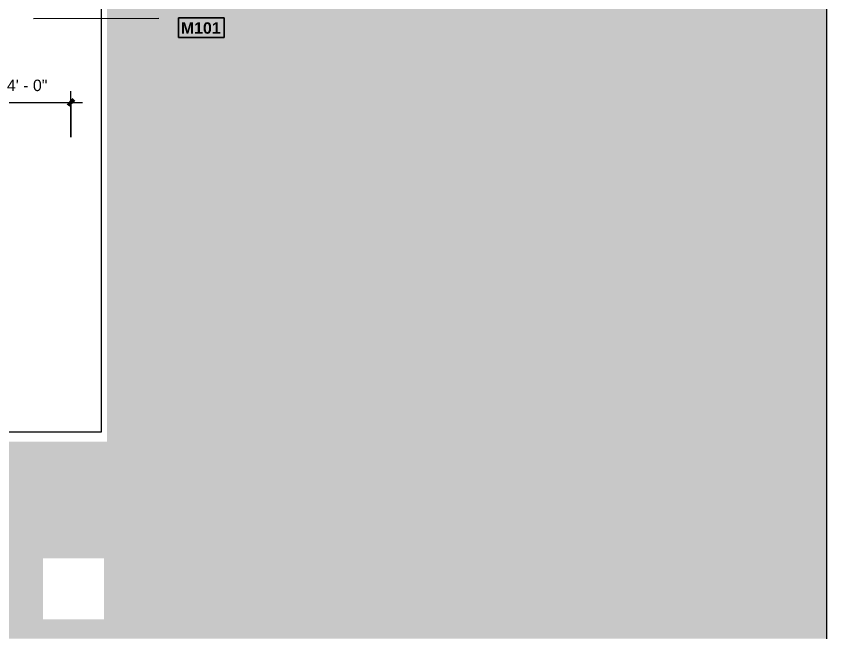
# Model space of a CAD drawing. Header units: inches. Extents: x 11834 to 13024, y -8101 to -6934.
# Drawn here: x 12492.4 to 12918.6, y -8100.6 to -7773.3 of the extents above; entities that cross this region are included whole.
import ezdxf

# ---------------------------------------------------------------- set-up
doc = ezdxf.new("R2010")
doc.units = ezdxf.units.IN
doc.header["$MEASUREMENT"] = 0
for name, color, linetype, lineweight in [('A-ANNO-DIMS', 211, 'Continuous', 9), ('A-ANNO-DIMS-64', 211, 'Continuous', 9), ('A-AREA-IDEN', 2, 'Continuous', 9), ('A-DETL-GENF', 92, 'Continuous', 9), ('A-DETL-THIN', 151, 'Continuous', 9)]:
    doc.layers.add(name, color=color, linetype=linetype, lineweight=lineweight)
doc.styles.add('Swis721 Lt BT', font='swissl.ttf', dxfattribs={"height": 6})
doc.styles.add('Swis721 Lt BT_B', font='', dxfattribs={"height": 6})
doc.styles.get('Swis721 Lt BT_B').set_extended_font_data('Swis721 Lt BT', bold=True)
doc.dimstyles.new('OTJ_-_3_32__Linear__1_2__Tolerance', dxfattribs={"dimscale": 12, "dimtxt": 6.33189, "dimasz": 0.25, "dimexe": 0.5, "dimexo": 0.333333, "dimgap": 0.333333, "dimtad": 1, "dimdec": 1, "dimrnd": 0.5, "dimzin": 3, "dimdsep": 46, "dimlunit": 4, "dimtxsty": 'Swis721 Lt BT', "dimblk1": 'OBLIQUE', "dimblk2": 'OBLIQUE', "dimsah": 1, "dimcen": 0.09, "dimdle": 0.5, "dimazin": 0, "dimtfac": 1, "dimtdec": 4, "dimtix": 1, "dimtmove": 0, "dimatfit": 3, "dimfxl": 1, "dimtvp": 1, "dimfrac": 2, "dimtolj": 1, "dimtzin": 0, "dimarcsym": 2})

# ---------------------------------------------------------------- blocks, each defined once
blk = doc.blocks.new('Room Tag - Room Name and Number-3379422-FIRST FLOOR POWER _ SIGNAL')
at = {"layer": 'A-AREA-IDEN'}
for p, q in [((-0.1881, -0.1636), (-0.1881, -0.0018)), ((-0.1881, -0.0018), (0.1869, -0.0018)), ((0.1869, -0.0018), (-0.1881, -0.0018)), ((-0.1881, -0.0018), (-0.1881, -0.1636)), ((0.1869, -0.0018), (0.1869, -0.1636)), ((0.1869, -0.1636), (0.1869, -0.0018)), ((0.1869, -0.1636), (-0.1881, -0.1636)), ((-0.1881, -0.1636), (0.1869, -0.1636))]:
    blk.add_line(p, q, dxfattribs=at)
blk = doc.blocks.new('DIMBLOCK1-FIRST FLOOR POWER _ SIGNAL')
at = {"layer": 'A-ANNO-DIMS-64'}
for p, q in [((12473.21, -7828.35), (12473.21, -7812.62)), ((12521.21, -7836.9), (12521.21, -7812.62)), ((12467.21, -7818.62), (12527.21, -7818.62)), ((12473.21, -7818.62), (12473.21, -7828.35)), ((12521.21, -7818.62), (12521.21, -7836.9))]:
    blk.add_line(p, q, dxfattribs=at)
at = {"layer": 'A-ANNO-DIMS-64', "lineweight": 50}
for p, q in [((12473.21, -7818.62), (12471.71, -7820.12)), ((12473.21, -7818.62), (12474.71, -7817.12)), ((12521.21, -7818.62), (12519.71, -7820.12)), ((12521.21, -7818.62), (12522.71, -7817.12))]:
    blk.add_line(p, q, dxfattribs=at)
at = {"layer": 'A-ANNO-DIMS-64', "color": 0, "insert": (12487.51, -7806.61), "char_height": 6, "width": 23.2772, "attachment_point": 1, "line_spacing_factor": 1.005062, "style": 'Swis721 Lt BT'}
blk.add_mtext('4\' - 0"', dxfattribs=at)
blk = doc.blocks.new('_Oblique')
at = {"color": 0, "linetype": 'ByBlock', "lineweight": -2}
blk.add_line((-0.5, -0.5), (0.5, 0.5), dxfattribs=at)

msp = doc.modelspace()

# ---------------------------------------------------------------- hatches: boundary and pattern name
at = {"layer": 'A-DETL-GENF'}
h = msp.add_hatch(color=9, dxfattribs=at)
h.paths.add_polyline_path([(12381.21, -8100.57), (12918.63, -8100.57), (12918.63, -7688.37), (12805.73, -7688.37), (12805.72, -7694.15), (12800.72, -7694.14), (12801.11, -7552.04), (12918.63, -7552.04), (12918.63, -7476.64), (12765.09, -7476.64), (12765.09, -7480.39), (12759.09, -7480.39), (12759.09, -7518.89), (12765.09, -7518.89), (12765.09, -7706.28), (12759.09, -7706.28), (12759.09, -7690.14), (12544.09, -7690.14), (12544.09, -7694.35), (12540.21, -7694.35), (12540.21, -7996.89), (12477.21, -7996.89), (12477.21, -7982.89), (12394.21, -7982.89), (12394.21, -7977.89), (12386.21, -7977.89), (12386.21, -7982.89), (12341.71, -7982.89), (12341.69, -7977.89), (12335.11, -7977.89), (12335.11, -7899.35), (12340.1, -7899.35), (12340.1, -7661.85), (12243.11, -7661.85), (12243.11, -7667.35), (12155.09, -7667.35), (12155.09, -7737.1), (11839.07, -7737.1), (11839.07, -7982.1), (12243.11, -7982.1), (12243.11, -7989.6), (11839.07, -7989.6), (11839.07, -8100.57), (12341.85, -8100.57)], flags=0)
h.paths.add_polyline_path([(12151.61, -8090.69), (12119.61, -8090.69), (12119.61, -8058.69), (12151.61, -8058.69)], flags=0)
h.paths.add_polyline_path([(12538.59, -8090.35), (12506.59, -8090.35), (12506.59, -8058.35), (12538.59, -8058.35)], flags=0)
h.paths.add_polyline_path([(12341.69, -7899.35), (12341.85, -7899.35), (12341.85, -7893.85), (12385.66, -7893.85), (12385.66, -7595.35), (12127.12, -7595.35), (12127.12, -7599.35), (12073.12, -7599.35), (12073.12, -7611.1), (12068.12, -7611.1), (12068.12, -7599.2), (11965.07, -7599.2), (11965.07, -7672.1), (12068.12, -7672.1), (12068.12, -7650.1), (12073.12, -7650.1), (12073.12, -7680.1), (11839.07, -7680.1), (11839.07, -7729.1), (12117.11, -7729.1), (12117.11, -7654.87), (12264.61, -7654.87), (12264.61, -7658.87), (12272.61, -7658.87), (12272.61, -7654.87), (12341.61, -7654.85), (12341.69, -7899.35)], flags=0)
h.paths.add_polyline_path([(12805.74, -7684.37), (12918.63, -7684.37), (12918.63, -7557.04), (12806.09, -7557.04), (12805.88, -7634.13)], flags=0)
h.paths.add_polyline_path([(12834.51, -7468.14), (12918.63, -7468.14), (12918.61, -7220.6), (12905.59, -7220.6), (12905.59, -7220.54), (12866.59, -7220.54), (12866.59, -7220.6), (12721.59, -7220.6), (12721.59, -7468.14), (12765.09, -7468.14)], flags=0)

# ---------------------------------------------------------------- linework, layer by layer
at = {"layer": 'A-AREA-IDEN'}
msp.add_line((12501.47, -7774.45), (12567.43, -7774.31), dxfattribs=at)
at = {"layer": 'A-DETL-THIN'}
for p, q in [((12918.63, -8100.57), (12918.63, -7220.54)), ((12537.09, -7690.14), (12537.09, -7991.89)), ((12537.09, -7991.89), (12482.21, -7991.89))]:
    msp.add_line(p, q, dxfattribs=at)

# ---------------------------------------------------------------- block references
at = {"layer": 'A-AREA-IDEN', "xscale": 63.99999999999997, "yscale": 63.99999999999997, "zscale": 63.99999999999997}
msp.add_blockref('Room Tag - Room Name and Number-3379422-FIRST FLOOR POWER _ SIGNAL', (12589.84, -7774.06), dxfattribs=at)

# ---------------------------------------------------------------- texts
at = {"layer": 'A-AREA-IDEN', "insert": (12578.98, -7776.46), "char_height": 6, "width": 25.654, "attachment_point": 1, "style": 'Swis721 Lt BT_B'}
msp.add_mtext('M101', dxfattribs=at)

# ---------------------------------------------------------------- dimensions: what is measured, and where the dimension line sits
at = {"layer": 'A-ANNO-DIMS'}
dim = msp.add_linear_dim(base=(12521.21, -7818.62), p1=(12473.21, -7832.35), p2=(12521.21, -7840.9), dimstyle='OTJ_-_3_32__Linear__1_2__Tolerance', override={"dimpost": '<>', "dimfxl": 48.755868}, dxfattribs=at)
dim.commit()
dim.dimension.update_dxf_attribs({"geometry": 'DIMBLOCK1-FIRST FLOOR POWER _ SIGNAL', "text_midpoint": (12497.21, -7811.53)})

doc.saveas('drawing.dxf')
